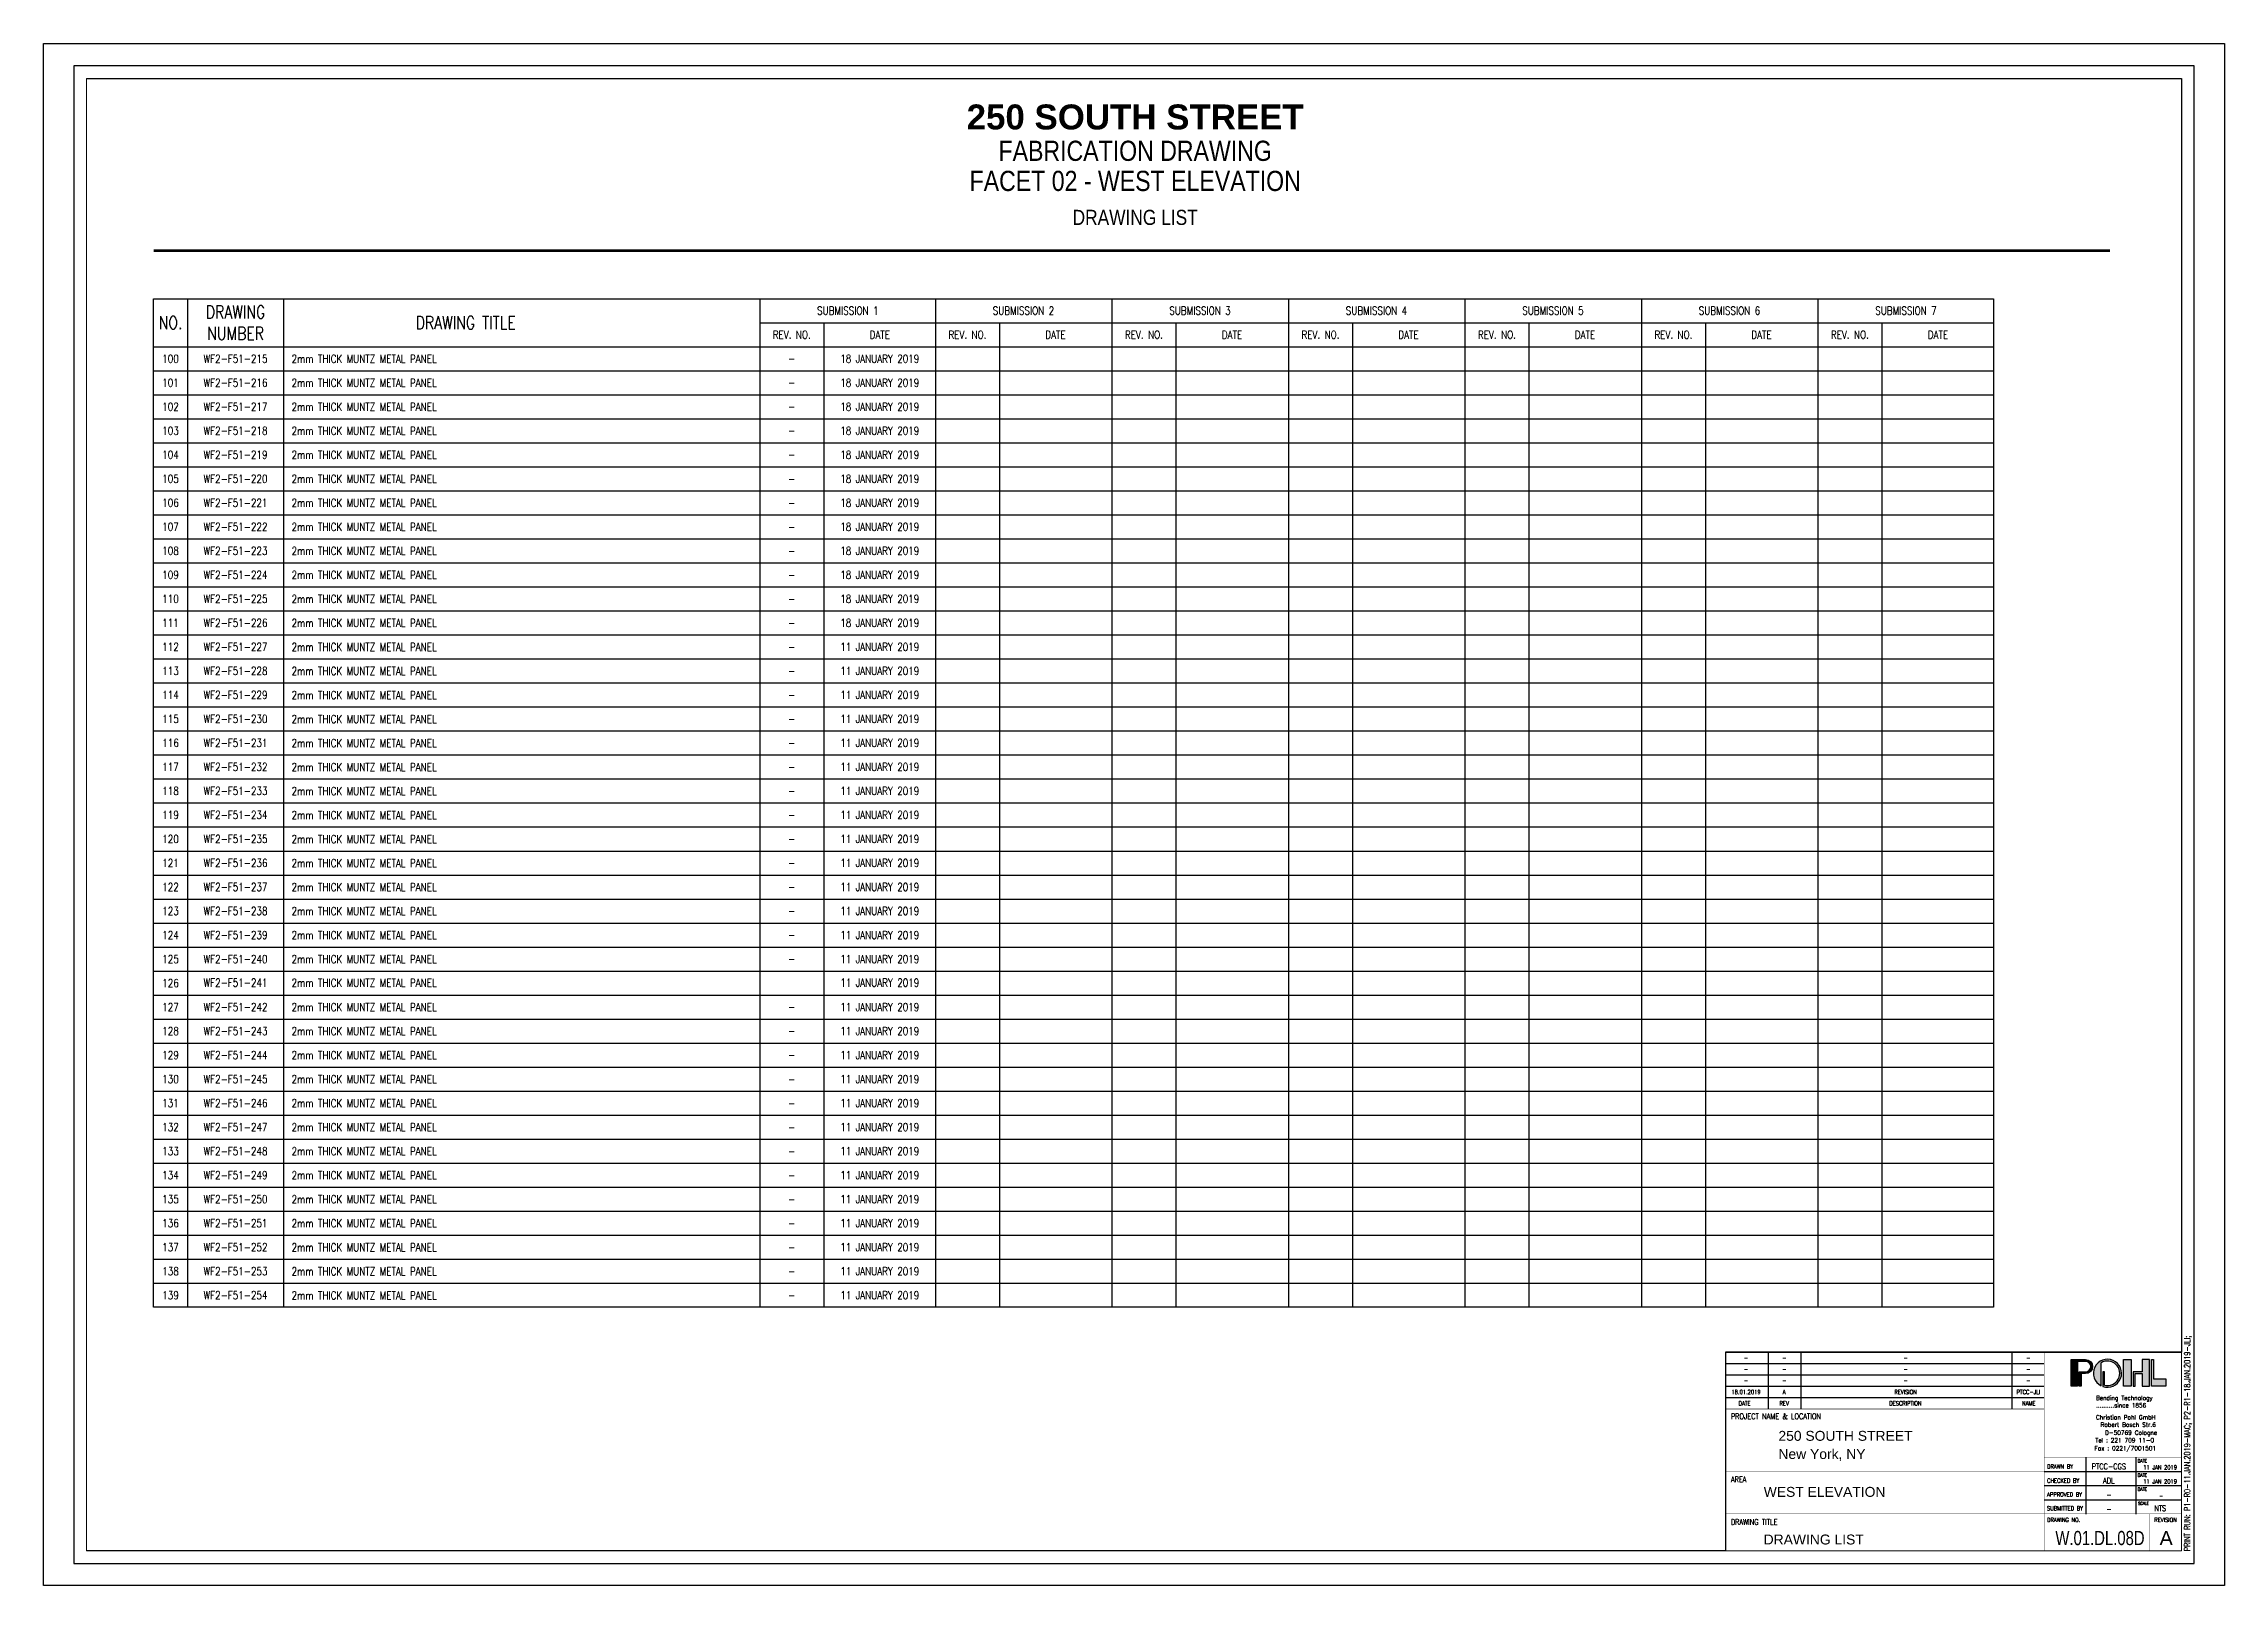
# Paper-space layout 'W.01.DL.08D' of a CAD drawing. Header units: inches. Extents: x -0.5 to 33.6, y -0.3 to 23.7.
# The model-space entities are those that its viewports show. They can reach past a viewport. Long polylines and large blocks are cut down to what shows.
import ezdxf
from ezdxf.enums import TextEntityAlignment as Align

# ---------------------------------------------------------------- set-up
doc = ezdxf.new("R2010")
doc.units = ezdxf.units.IN
doc.header["$MEASUREMENT"] = 0
doc.layers.get('Defpoints').update_dxf_attribs({"color": 250})
for name, color, linetype in [('Z-DIMN-1', 7, 'Continuous'), ('Z-SYMB', 7, 'Continuous'), ('Z-TEXT', 7, 'Continuous')]:
    doc.layers.add(name, color=color, linetype=linetype)
doc.styles.add('Austin', font='romans.shx', dxfattribs={"width": 0.8})
doc.styles.add('AUSTIN_BDR$0$RS8', font='romans.shx', dxfattribs={"width": 0.8})
doc.styles.add('POHL 2', font='arial.ttf')
doc.styles.add('ROMANS', font='romans.shx', dxfattribs={"width": 0.8, "bigfont": 'special.shx'})
doc.styles.get("Standard").update_dxf_attribs({"font": 'ARIALN.TTF'})

# ---------------------------------------------------------------- blocks, each defined once
blk = doc.blocks.new('POHL Germany LOGO A0')
for points in [[(12.4, -6.88), (12.4, -11.97), (13.05, -11.97), (13.05, -7.53), (14.62, -7.53, 1), (14.62, -2.57), (9.53, -2.57), (9.53, -11.97), (11.83, -11.97), (11.83, -3.22), (14.62, -3.22, -1), (14.62, -6.88)], [(21.32, -11.58), (21.32, -6.88), (20.66, -6.88), (20.66, -12.07, 31.872457), (20.09, -11.82), (20.09, -3.73, -1.507879)]]:
    blk.add_hatch(color=150).paths.add_polyline_path(points)
h = blk.add_hatch(color=150)
h.paths.add_polyline_path([(42.92, -11.96), (42.92, -9.34), (38.55, -9.34), (38.55, -2.53), (37.86, -2.53), (37.86, -11.96)])
h.paths.add_polyline_path([(34.62, -7.5), (34.62, -11.99), (37.12, -11.99), (37.12, -2.53), (34.62, -2.53), (34.62, -6.9), (32.12, -6.9), (31.43, -6.9), (31.43, -11.99), (32.12, -11.99), (32.12, -7.5)])
h.paths.add_polyline_path([(30.75, -2.56), (27.99, -2.56), (27.99, -11.99), (30.69, -11.99), (30.75, -11.92)])
at = {"color": 150}
for p, q in [((20.09, -11.82), (20.09, -3.73)), ((21.32, -6.88), (20.66, -6.88)), ((20.66, -6.88), (20.66, -12.07)), ((21.32, -11.58), (21.32, -6.88)), ((30.69, -11.99), (30.75, -11.92))]:
    blk.add_line(p, q, dxfattribs=at)
blk.add_lwpolyline([(12.4, -11.97), (12.4, -6.88), (14.62, -6.88, 1), (14.62, -3.22), (11.83, -3.22), (11.83, -11.97), (9.53, -11.97), (9.53, -2.57), (14.62, -2.57, -1), (14.62, -7.53), (13.05, -7.53), (13.05, -11.97)], format="xyb", close=True, dxfattribs=at)
for points in [[(27.99, -2.56), (30.75, -2.56), (30.75, -11.99), (27.99, -11.99)], [(34.62, -7.5), (34.62, -11.99), (37.12, -11.99), (37.12, -2.53), (34.62, -2.53), (34.62, -6.9), (32.12, -6.9), (31.43, -6.9), (31.43, -11.99), (32.12, -11.99), (32.12, -7.5)], [(42.92, -9.34), (42.92, -11.96), (37.86, -11.96), (37.86, -2.53), (38.55, -2.53), (38.55, -9.34)]]:
    blk.add_lwpolyline(points, close=True, dxfattribs=at)
for centre, radius, start, end in [((22.35, -7.4), 4.96, 250.17273, 242.98446), ((22.36, -7.4), 4.31, 255.97007, 121.76365)]:
    blk.add_arc(centre, radius, start, end, dxfattribs=at)
at = {"style": 'Austin'}
blk.add_text('Bending Technology', height=1.5, dxfattribs=at).set_placement((18.28, -16.84))
at = {"color": 7, "style": 'Austin'}
for s, p in [('Christian Pohl GmbH', (18.28, -23.67)), ('..........since 1856', (18.28, -19.45)), ('Tel : 221 709 11-0', (18.07, -31.77)), ('Robert Bosch Str.6', (19.91, -26.29)), ('D-50769 Cologne', (21.48, -29.11)), ('Fax : 0221/7001501', (17.78, -34.6))]:
    blk.add_text(s, height=1.5, dxfattribs=at).set_placement(p)
blk = doc.blocks.new('Title Block A1 Shop')
at = {"color": 1}
for p, q in [((655.08, 83.75), (836, 83.75)), ((672.06, 83.75), (672.06, 61.25)), ((684.99, 83.75), (684.99, 61.25)), ((768.59, 83.75), (768.59, 61.25)), ((655.08, 65.75), (781.45, 65.75)), ((798.04, 42.13), (798.04, 19.49)), ((817.88, 42.13), (817.88, 19.49))]:
    blk.add_line(p, q, dxfattribs=at)
at = {"color": 14}
for p, q in [((655.08, 79.25), (781.45, 79.25)), ((655.08, 74.75), (781.45, 74.75)), ((655.08, 70.25), (781.45, 70.25)), ((781.45, 36.5), (836, 36.5)), ((781.45, 30.88), (836, 30.88)), ((781.45, 25.25), (836, 25.25))]:
    blk.add_line(p, q, dxfattribs=at)
at = {"color": 8}
blk.add_lwpolyline([(841, 0), (841, 594), (0, 594), (0, 0)], close=True, dxfattribs=at)
at = {"color": 4, "lineweight": 30, "const_width": 0.225}
blk.add_lwpolyline([(836, 5), (836, 589), (5, 589), (5, 5)], close=True, dxfattribs=at)
at = {"color": 4, "const_width": 0.169}
blk.add_lwpolyline([(655.08, 83.75), (836, 83.75), (836, 5), (655.08, 5)], close=True, dxfattribs=at)
for points in [[(781.45, 83.75), (781.45, 5)], [(655.08, 61.25), (781.45, 61.25)], [(655.08, 36.5), (781.45, 36.5)], [(836, 42.13), (781.45, 42.13)], [(655.08, 19.63), (781.45, 19.63)], [(781.45, 19.63), (836, 19.63)], [(823.22, 19.63), (823.22, 5)]]:
    blk.add_lwpolyline(points, dxfattribs=at)
at = {"xscale": 1.125, "yscale": 1.125, "zscale": 1.125}
blk.add_blockref('POHL Germany LOGO A0', (781.45, 83.75), dxfattribs=at)
at = {"color": 8, "style": 'Austin', "width": 0.8}
for p in [(818.55, 39.99), (818.55, 34.36), (818.55, 28.74)]:
    blk.add_text('DATE', height=1.35, dxfattribs=at).set_placement(p)
at = {"color": 7, "style": 'Austin'}
for s, insert, char_height, attachment_point in [('DATE', (665.01, 63.5), 1.688, 6), ('REV', (678.34, 63.5), 1.688, 5), ('DESCRIPTION', (726.41, 63.5), 1.6875, 5), ('NAME', (775.37, 63.5), 1.688, 5)]:
    blk.add_mtext(s, dxfattribs=dict(at, insert=insert, char_height=char_height, attachment_point=attachment_point))
at = {"color": 8}
for s, insert, char_height, attachment_point, style in [('PROJECT NAME & LOCATION', (657.2, 58.34), 2.25, 4, 'Austin'), ('DRAWN BY', (782.61, 38.44), 1.688, 4, 'Austin'), ('AREA', (657.2, 33.32), 2.25, 4, 'Austin'), ('APPROVED BY', (782.61, 27.34), 1.6875, 4, 'Austin'), ('CHECKED BY', (782.61, 32.85), 1.688, 4, 'Austin'), ('DRAWING TITLE', (657.2, 16.43), 2.25, 4, 'Austin'), ('SUBMITTED BY', (782.61, 21.85), 1.6875, 4, 'Austin'), ('\\PDRAWING NO.', (782.61, 18.68), 1.6875, 4, 'AUSTIN_BDR$0$RS8'), ('\\PSCALE', (818.73, 24.8), 1.181, 4, 'Austin'), ('\\PREVISION', (829.61, 18.68), 1.688, 5, 'AUSTIN_BDR$0$RS8')]:
    blk.add_mtext(s, dxfattribs=dict(at, insert=insert, char_height=char_height, attachment_point=attachment_point, style=style))
at = {"color": 8, "style": 'Austin', "width": 0.8}
for tag, height, p in [('DATE_4', 1.69, (663.22, 81.5)), ('NUM_4', 1.69, (678.39, 81.5)), ('DESCRIPTION_4', 1.69, (726.48, 81.5)), ('NAME_4', 1.69, (775.23, 81.5)), ('DATE_3', 1.69, (663.22, 77)), ('DATE_2', 1.69, (663.22, 72.5)), ('NUM_3', 1.69, (678.39, 77)), ('NUM_2', 1.69, (678.39, 72.5)), ('DESCRIPTION_3', 1.69, (726.48, 77)), ('DESCRIPTION_2', 1.69, (726.48, 72.5)), ('NAME_3', 1.69, (775.23, 77)), ('NAME_2', 1.69, (775.23, 72.5)), ('DATE_1', 1.69, (663.22, 68)), ('NUM_1', 1.69, (678.39, 68)), ('DESCRIPTION_1', 1.69, (726.48, 68)), ('NAME_1', 1.69, (775.23, 68)), ('DRAW_BY', 2.25, (807.14, 38.45)), ('DRAW_DATE', 1.69, (827.51, 38.11)), ('CHECK_BY', 2.25, (807.14, 32.83)), ('APP_BY', 2.25, (807.14, 27.2)), ('CHECK_DATE', 1.69, (827.88, 32.48)), ('APP_DATE', 1.69, (827.89, 26.86)), ('SUBMITTED', 2.25, (807.14, 21.58)), ('SCALE', 2.25, (827.51, 21.91))]:
    blk.add_attdef(tag, text='', height=height, dxfattribs=at).set_placement(p, align=Align.MIDDLE_CENTER)
at = {"color": 7, "linetype": 'Continuous', "style": 'POHL 2'}
for tag, p in [('PROJECT_NAME_1', (676.08, 47.44)), ('PROJECT_NAME_2', (676.08, 40.22)), ('AREA', (676.08, 25.23)), ('DRAWING_TITLE', (676.08, 6.34))]:
    blk.add_attdef(tag, text='', height=3.94, dxfattribs=at).set_placement(p, align=Align.BOTTOM_LEFT)
at = {"color": 7, "style": 'POHL 2'}
for tag, p in [('NO.', (785.92, 5.57)), ('REV', (827.26, 5.57))]:
    blk.add_attdef(tag, text='', height=5.63, dxfattribs=at).set_placement(p, align=Align.BOTTOM_LEFT)

msp = doc.modelspace()

# ---------------------------------------------------------------- linework, layer by layer
msp.add_lwpolyline([(-35.54, -387.301, 0.0394, 0.0394, 0), (-4.989, -387.301, 0, 0, 0)], format="xyseb")
for points in [[(-35.54, -389.176), (-6.805, -389.176)], [(-35.54, -389.551), (-6.805, -389.551)], [(-35.54, -389.926), (-6.805, -389.926)], [(-35.54, -390.301), (-6.805, -390.301)], [(-35.54, -390.676), (-6.805, -390.676)], [(-35.54, -391.051), (-6.805, -391.051)], [(-35.54, -391.426), (-6.805, -391.426)], [(-35.54, -391.801), (-6.805, -391.801)], [(-35.54, -392.176), (-6.805, -392.176)], [(-35.54, -392.551), (-6.805, -392.551)], [(-35.54, -392.926), (-6.805, -392.926)], [(-35.54, -393.301), (-6.805, -393.301)], [(-35.54, -393.676), (-6.805, -393.676)], [(-35.54, -394.051), (-6.805, -394.051)], [(-35.54, -394.426), (-6.805, -394.426)], [(-35.54, -394.801), (-6.805, -394.801)], [(-35.54, -395.176), (-6.805, -395.176)], [(-35.54, -395.551), (-6.805, -395.551)], [(-35.54, -395.926), (-6.805, -395.926)], [(-35.54, -396.301), (-6.805, -396.301)], [(-35.54, -396.676), (-6.805, -396.676)], [(-35.54, -397.051), (-6.805, -397.051)], [(-35.54, -397.426), (-6.805, -397.426)], [(-35.54, -397.801), (-6.805, -397.801)], [(-35.54, -398.176), (-6.805, -398.176)], [(-35.54, -398.551), (-6.805, -398.551)], [(-35.54, -398.926), (-6.805, -398.926)], [(-35.54, -399.301), (-6.805, -399.301)], [(-35.54, -399.676), (-6.805, -399.676)], [(-35.54, -400.051), (-6.805, -400.051)], [(-35.54, -400.426), (-6.805, -400.426)], [(-35.54, -400.801), (-6.805, -400.801)], [(-35.54, -401.176), (-6.805, -401.176)], [(-35.54, -401.551), (-6.805, -401.551)], [(-35.54, -401.926), (-6.805, -401.926)], [(-35.54, -402.301), (-6.805, -402.301)], [(-35.54, -402.676), (-6.805, -402.676)], [(-35.54, -403.051), (-6.805, -403.051)], [(-35.54, -403.426), (-6.805, -403.426)]]:
    msp.add_lwpolyline(points)
at = {"layer": 'Defpoints'}
msp.add_lwpolyline([(-36.586, -384.612), (-3.869, -384.612), (-3.869, -404.504), (-10.992, -404.504), (-10.992, -407.604), (-36.586, -407.604)], close=True, dxfattribs=at)
at = {"layer": 'Z-SYMB', "color": 5}
msp.add_lwpolyline([(-35.54, -388.051), (-6.805, -388.051), (-6.805, -403.801), (-35.54, -403.801)], close=True, dxfattribs=at)
at = {"layer": 'Z-SYMB', "color": 1}
for points in [[(-35.009, -388.051), (-35.009, -403.801)], [(-33.509, -388.051), (-33.509, -403.801)]]:
    msp.add_lwpolyline(points, dxfattribs=at)
at = {"layer": 'Z-SYMB', "color": 5}
for points in [[(-26.073, -388.051), (-26.073, -403.801)], [(-23.33, -388.051), (-23.33, -403.801)], [(-20.573, -388.051), (-20.573, -403.801)], [(-17.817, -388.051), (-17.817, -403.801)], [(-15.061, -388.051), (-15.061, -403.801)], [(-12.305, -388.051), (-12.305, -403.801)], [(-9.549, -388.051), (-9.549, -403.801)], [(-35.54, -388.801), (-6.805, -388.801)]]:
    msp.add_lwpolyline(points, dxfattribs=at)
at = {"layer": 'Z-SYMB', "color": 2}
for points in [[(-26.073, -388.426), (-6.805, -388.426)], [(-25.073, -388.426), (-25.073, -403.801)], [(-22.33, -388.426), (-22.33, -403.801)], [(-19.573, -388.426), (-19.573, -403.801)], [(-16.817, -388.426), (-16.817, -403.801)], [(-14.061, -388.426), (-14.061, -403.801)], [(-11.305, -388.426), (-11.305, -403.801)], [(-8.549, -388.426), (-8.549, -403.801)]]:
    msp.add_lwpolyline(points, dxfattribs=at)

# ---------------------------------------------------------------- texts
at = {"insert": (-20.21, -385.018), "char_height": 0.38976, "width": 18.05801, "attachment_point": 2}
msp.add_mtext('{\\fArial Greek|b1|i0|c0|p34;250 SOUTH STREET}', dxfattribs=at)
at = {"attachment_point": 2}
for s, insert, char_height in [('FABRICATION DRAWING', (-20.21, -385.584), 0.31496), ('FACET 02 - WEST ELEVATION', (-20.21, -386.054), 0.31496), ('DRAWING LIST', (-20.21, -386.663), 0.23622)]:
    msp.add_mtext(s, dxfattribs=dict(at, insert=insert, char_height=char_height))
at = {"layer": 'Z-TEXT', "color": 1, "style": 'ROMANS', "width": 0.8}
for p in [(-33.384, -388.99), (-33.384, -389.365), (-33.384, -389.74), (-33.384, -390.115), (-33.384, -390.49), (-33.384, -390.865), (-33.384, -391.24), (-33.384, -391.615), (-33.384, -391.99), (-33.384, -392.365), (-33.384, -392.74), (-33.384, -393.115)]:
    msp.add_text('2mm THICK MUNTZ METAL PANEL', height=0.12538, dxfattribs=at).set_placement(p, align=Align.MIDDLE_LEFT)
at = {"layer": 'Z-TEXT', "style": 'ROMANS', "width": 0.8}
for p in [(-33.384, -393.49), (-33.384, -393.865), (-33.384, -394.24), (-33.384, -394.615), (-33.384, -394.99), (-33.384, -395.365), (-33.384, -395.74), (-33.384, -396.115), (-33.384, -396.49), (-33.384, -396.865), (-33.384, -397.24), (-33.384, -397.615), (-33.384, -397.99), (-33.384, -398.365), (-33.384, -398.734), (-33.384, -399.115), (-33.384, -399.49), (-33.384, -399.865), (-33.384, -400.24), (-33.384, -400.615), (-33.384, -400.99), (-33.384, -401.365), (-33.384, -401.74), (-33.384, -402.115), (-33.384, -402.49), (-33.384, -402.865), (-33.384, -403.24), (-33.384, -403.615)]:
    msp.add_text('2mm THICK MUNTZ METAL PANEL', height=0.12538, dxfattribs=at).set_placement(p, align=Align.MIDDLE_LEFT)
at = {"layer": 'Z-TEXT', "color": 2, "char_height": 0.2006, "attachment_point": 5, "style": 'ROMANS'}
for s, insert in [('DRAWING \\PNUMBER', (-34.259, -388.426)), ('NO.', (-35.274, -388.426)), ('DRAWING TITLE', (-30.666, -388.426))]:
    msp.add_mtext(s, dxfattribs=dict(at, insert=insert))
at = {"layer": 'Z-TEXT', "attachment_point": 5, "style": 'ROMANS'}
for s, insert, char_height in [('SUBMISSION 1', (-24.698, -388.238), 0.12538), ('SUBMISSION 2', (-21.955, -388.238), 0.12538), ('SUBMISSION 3', (-19.198, -388.238), 0.12538), ('SUBMISSION 4', (-16.442, -388.238), 0.12538), ('SUBMISSION 5', (-13.686, -388.238), 0.12538), ('SUBMISSION 6', (-10.93, -388.238), 0.12538), ('SUBMISSION 7', (-8.174, -388.238), 0.12538), ('REV. NO.', (-25.573, -388.613), 0.1254), ('DATE', (-24.198, -388.613), 0.1254), ('REV. NO.', (-22.83, -388.613), 0.1254), ('DATE', (-21.455, -388.613), 0.1254), ('REV. NO.', (-20.073, -388.613), 0.1254), ('DATE', (-18.698, -388.613), 0.1254), ('REV. NO.', (-17.317, -388.613), 0.1254), ('DATE', (-15.942, -388.613), 0.1254), ('REV. NO.', (-14.561, -388.613), 0.1254), ('DATE', (-13.186, -388.613), 0.1254), ('REV. NO.', (-11.805, -388.613), 0.1254), ('DATE', (-10.43, -388.613), 0.1254), ('REV. NO.', (-9.049, -388.613), 0.1254), ('DATE', (-7.674, -388.613), 0.1254), ('112', (-35.274, -393.488), 0.1254), ('WF2-F51-227', (-34.259, -393.488), 0.12538), ('-', (-25.573, -393.488), 0.125), ('11 JANUARY 2019', (-24.198, -393.488), 0.12538), ('113', (-35.274, -393.863), 0.1254), ('WF2-F51-228', (-34.259, -393.863), 0.12538), ('-', (-25.573, -393.863), 0.125), ('11 JANUARY 2019', (-24.198, -393.863), 0.12538), ('114', (-35.274, -394.238), 0.1254), ('WF2-F51-229', (-34.259, -394.238), 0.12538), ('-', (-25.573, -394.238), 0.125), ('11 JANUARY 2019', (-24.198, -394.238), 0.12538), ('115', (-35.274, -394.613), 0.1254), ('WF2-F51-230', (-34.259, -394.613), 0.12538), ('-', (-25.573, -394.613), 0.125), ('11 JANUARY 2019', (-24.198, -394.613), 0.12538), ('116', (-35.274, -394.988), 0.1254), ('WF2-F51-231', (-34.259, -394.988), 0.12538), ('-', (-25.573, -394.988), 0.125), ('11 JANUARY 2019', (-24.198, -394.988), 0.12538), ('117', (-35.274, -395.363), 0.1254), ('WF2-F51-232', (-34.259, -395.363), 0.12538), ('-', (-25.573, -395.363), 0.125), ('11 JANUARY 2019', (-24.198, -395.363), 0.12538), ('118', (-35.274, -395.738), 0.1254), ('WF2-F51-233', (-34.259, -395.738), 0.12538), ('11 JANUARY 2019', (-24.198, -395.738), 0.12538), ('119', (-35.274, -396.113), 0.1254), ('WF2-F51-234', (-34.259, -396.113), 0.12538), ('-', (-25.573, -395.738), 0.125), ('11 JANUARY 2019', (-24.198, -396.113), 0.12538), ('-', (-25.573, -396.113), 0.125), ('120', (-35.274, -396.488), 0.1254), ('WF2-F51-235', (-34.259, -396.488), 0.12538), ('-', (-25.573, -396.488), 0.125), ('11 JANUARY 2019', (-24.198, -396.488), 0.12538), ('121', (-35.274, -396.863), 0.1254), ('WF2-F51-236', (-34.259, -396.863), 0.12538), ('-', (-25.573, -396.863), 0.125), ('11 JANUARY 2019', (-24.198, -396.863), 0.12538), ('122', (-35.274, -397.238), 0.1254), ('WF2-F51-237', (-34.259, -397.238), 0.12538), ('-', (-25.573, -397.238), 0.125), ('11 JANUARY 2019', (-24.198, -397.238), 0.12538), ('123', (-35.274, -397.613), 0.1254), ('WF2-F51-238', (-34.259, -397.613), 0.12538), ('-', (-25.573, -397.613), 0.125), ('11 JANUARY 2019', (-24.198, -397.613), 0.12538), ('124', (-35.274, -397.988), 0.1254), ('WF2-F51-239', (-34.259, -397.988), 0.12538), ('-', (-25.573, -397.988), 0.125), ('11 JANUARY 2019', (-24.198, -397.988), 0.12538), ('125', (-35.274, -398.363), 0.1254), ('WF2-F51-240', (-34.259, -398.363), 0.12538), ('-', (-25.573, -398.363), 0.125), ('-', (-25.573, -398.363), 0.125), ('11 JANUARY 2019', (-24.198, -398.363), 0.12538), ('126', (-35.274, -398.738), 0.1254), ('WF2-F51-241', (-34.259, -398.732), 0.12538), ('11 JANUARY 2019', (-24.198, -398.732), 0.12538), ('127', (-35.274, -399.113), 0.1254), ('WF2-F51-242', (-34.259, -399.113), 0.12538), ('-', (-25.573, -399.113), 0.125), ('11 JANUARY 2019', (-24.198, -399.113), 0.12538), ('128', (-35.274, -399.488), 0.1254), ('WF2-F51-243', (-34.259, -399.488), 0.12538), ('11 JANUARY 2019', (-24.198, -399.488), 0.12538), ('129', (-35.274, -399.863), 0.1254), ('WF2-F51-244', (-34.259, -399.863), 0.12538), ('-', (-25.573, -399.488), 0.125), ('11 JANUARY 2019', (-24.198, -399.863), 0.12538), ('-', (-25.573, -399.863), 0.125), ('130', (-35.274, -400.238), 0.1254), ('WF2-F51-245', (-34.259, -400.238), 0.12538), ('-', (-25.573, -400.238), 0.125), ('11 JANUARY 2019', (-24.198, -400.238), 0.12538), ('131', (-35.274, -400.613), 0.1254), ('WF2-F51-246', (-34.259, -400.613), 0.12538), ('-', (-25.573, -400.613), 0.125), ('11 JANUARY 2019', (-24.198, -400.613), 0.12538), ('132', (-35.274, -400.988), 0.1254), ('WF2-F51-247', (-34.259, -400.988), 0.12538), ('-', (-25.573, -400.988), 0.125), ('11 JANUARY 2019', (-24.198, -400.988), 0.12538), ('133', (-35.274, -401.363), 0.1254), ('WF2-F51-248', (-34.259, -401.363), 0.12538), ('-', (-25.573, -401.363), 0.125), ('11 JANUARY 2019', (-24.198, -401.363), 0.12538), ('134', (-35.274, -401.738), 0.1254), ('WF2-F51-249', (-34.259, -401.738), 0.12538), ('-', (-25.573, -401.738), 0.125), ('11 JANUARY 2019', (-24.198, -401.738), 0.12538), ('135', (-35.274, -402.113), 0.1254), ('WF2-F51-250', (-34.259, -402.113), 0.12538), ('-', (-25.573, -402.113), 0.125), ('11 JANUARY 2019', (-24.198, -402.113), 0.12538), ('136', (-35.274, -402.488), 0.1254), ('WF2-F51-251', (-34.259, -402.488), 0.12538), ('-', (-25.573, -402.488), 0.125), ('11 JANUARY 2019', (-24.198, -402.488), 0.12538), ('137', (-35.274, -402.863), 0.1254), ('WF2-F51-252', (-34.259, -402.863), 0.12538), ('11 JANUARY 2019', (-24.198, -402.863), 0.12538), ('138', (-35.274, -403.238), 0.1254), ('WF2-F51-253', (-34.259, -403.238), 0.12538), ('-', (-25.573, -402.863), 0.125), ('11 JANUARY 2019', (-24.198, -403.238), 0.12538), ('139', (-35.274, -403.613), 0.1254), ('WF2-F51-254', (-34.259, -403.613), 0.12538), ('-', (-25.573, -403.238), 0.125), ('11 JANUARY 2019', (-24.198, -403.613), 0.12538), ('-', (-25.573, -403.613), 0.125)]:
    msp.add_mtext(s, dxfattribs=dict(at, insert=insert, char_height=char_height))
at = {"layer": 'Z-TEXT', "color": 1, "attachment_point": 5, "style": 'ROMANS'}
for s, insert, char_height in [('100', (-35.274, -388.988), 0.1254), ('WF2-F51-215', (-34.259, -388.988), 0.12538), ('-', (-25.573, -388.988), 0.125), ('18 JANUARY 2019', (-24.198, -388.988), 0.12538), ('101', (-35.274, -389.363), 0.1254), ('WF2-F51-216', (-34.259, -389.363), 0.12538), ('-', (-25.573, -389.363), 0.125), ('18 JANUARY 2019', (-24.198, -389.363), 0.12538), ('102', (-35.274, -389.738), 0.1254), ('WF2-F51-217', (-34.259, -389.738), 0.12538), ('-', (-25.573, -389.738), 0.125), ('18 JANUARY 2019', (-24.198, -389.738), 0.12538), ('103', (-35.274, -390.113), 0.1254), ('WF2-F51-218', (-34.259, -390.113), 0.12538), ('-', (-25.573, -390.113), 0.125), ('18 JANUARY 2019', (-24.198, -390.113), 0.12538), ('104', (-35.274, -390.488), 0.1254), ('WF2-F51-219', (-34.259, -390.488), 0.12538), ('-', (-25.573, -390.488), 0.125), ('18 JANUARY 2019', (-24.198, -390.488), 0.12538), ('105', (-35.274, -390.863), 0.1254), ('WF2-F51-220', (-34.259, -390.863), 0.12538), ('-', (-25.573, -390.863), 0.125), ('18 JANUARY 2019', (-24.198, -390.863), 0.12538), ('106', (-35.274, -391.238), 0.1254), ('WF2-F51-221', (-34.259, -391.238), 0.12538), ('-', (-25.573, -391.238), 0.125), ('18 JANUARY 2019', (-24.198, -391.238), 0.12538), ('107', (-35.274, -391.613), 0.1254), ('WF2-F51-222', (-34.259, -391.613), 0.12538), ('-', (-25.573, -391.613), 0.125), ('18 JANUARY 2019', (-24.198, -391.613), 0.12538), ('108', (-35.274, -391.988), 0.1254), ('WF2-F51-223', (-34.259, -391.988), 0.12538), ('18 JANUARY 2019', (-24.198, -391.988), 0.12538), ('109', (-35.274, -392.363), 0.1254), ('WF2-F51-224', (-34.259, -392.363), 0.12538), ('-', (-25.573, -391.988), 0.125), ('18 JANUARY 2019', (-24.198, -392.363), 0.12538), ('-', (-25.573, -392.363), 0.125), ('110', (-35.274, -392.738), 0.1254), ('WF2-F51-225', (-34.259, -392.738), 0.12538), ('-', (-25.573, -392.738), 0.125), ('18 JANUARY 2019', (-24.198, -392.738), 0.12538), ('111', (-35.274, -393.113), 0.1254), ('WF2-F51-226', (-34.259, -393.113), 0.12538), ('-', (-25.573, -393.113), 0.125), ('18 JANUARY 2019', (-24.198, -393.113), 0.12538)]:
    msp.add_mtext(s, dxfattribs=dict(at, insert=insert, char_height=char_height))

psp = doc.layouts.new('W.01.DL.08D')

# ---------------------------------------------------------------- linework, layer by layer
at = {"layer": 'Defpoints'}
psp.add_lwpolyline([(-0.474, 23.734), (33.581, 23.734), (33.581, -0.343), (-0.474, -0.343)], close=True, dxfattribs=at)

# ---------------------------------------------------------------- block references
at = {"layer": 'Z-DIMN-1'}
ref = psp.add_blockref('Title Block A1 Shop', (0, 0), dxfattribs=dict(at, xscale=0.03937007874016001, yscale=0.03937007874016001, zscale=0.03937007874016001))
ref.add_attrib('DRAWING_TITLE', 'DRAWING LIST', dxfattribs={"layer": '0', "color": 7, "linetype": 'Continuous', "height": 0.15502, "style": 'POHL 2'}).set_placement((26.386, 0.249), align=Align.BOTTOM_LEFT)
ref.add_attrib('PROJECT_NAME_2', 'New York, NY', dxfattribs={"layer": '0', "color": 7, "linetype": 'Continuous', "height": 0.15502, "style": 'POHL 2'}).set_placement((26.617, 1.584), align=Align.BOTTOM_LEFT)
ref.add_attrib('SUBMITTED', '-', dxfattribs={"layer": '0', "color": 8, "height": 0.0886, "style": 'Austin', "width": 0.8}).set_placement((31.777, 0.85), align=Align.MIDDLE_CENTER)
ref.add_attrib('APP_DATE', '-', dxfattribs={"layer": '0', "color": 8, "height": 0.0664, "style": 'Austin', "width": 0.8}).set_placement((32.594, 1.057), align=Align.MIDDLE_CENTER)
ref.add_attrib('CHECK_DATE', '11 JAN 2019', dxfattribs={"layer": '0', "color": 8, "height": 0.06644, "style": 'Austin', "width": 0.8}).set_placement((32.578, 1.279), align=Align.MIDDLE_CENTER)
ref.add_attrib('DATE_4', '-', dxfattribs={"layer": '0', "color": 8, "height": 0.0664, "style": 'Austin', "width": 0.8}).set_placement((26.111, 3.209), align=Align.MIDDLE_CENTER)
ref.add_attrib('NUM_4', '-', dxfattribs={"layer": '0', "color": 8, "height": 0.0664, "style": 'Austin', "width": 0.8}).set_placement((26.708, 3.209), align=Align.MIDDLE_CENTER)
ref.add_attrib('DESCRIPTION_4', '-', dxfattribs={"layer": '0', "color": 8, "height": 0.0664, "style": 'Austin', "width": 0.8}).set_placement((28.602, 3.209), align=Align.MIDDLE_CENTER)
ref.add_attrib('NAME_4', '-', dxfattribs={"layer": '0', "color": 8, "height": 0.0664, "style": 'Austin', "width": 0.8}).set_placement((30.521, 3.209), align=Align.MIDDLE_CENTER)
ref.add_attrib('DATE_3', '-', dxfattribs={"layer": '0', "color": 8, "height": 0.0664, "style": 'Austin', "width": 0.8}).set_placement((26.111, 3.031), align=Align.MIDDLE_CENTER)
ref.add_attrib('NUM_3', '-', dxfattribs={"layer": '0', "color": 8, "height": 0.0664, "style": 'Austin', "width": 0.8}).set_placement((26.708, 3.031), align=Align.MIDDLE_CENTER)
ref.add_attrib('DESCRIPTION_3', '-', dxfattribs={"layer": '0', "color": 8, "height": 0.0664, "style": 'Austin', "width": 0.8}).set_placement((28.602, 3.031), align=Align.MIDDLE_CENTER)
ref.add_attrib('NAME_3', '-', dxfattribs={"layer": '0', "color": 8, "height": 0.0664, "style": 'Austin', "width": 0.8}).set_placement((30.521, 3.031), align=Align.MIDDLE_CENTER)
ref.add_attrib('DATE_2', '-', dxfattribs={"layer": '0', "color": 8, "height": 0.0664, "style": 'Austin', "width": 0.8}).set_placement((26.111, 2.854), align=Align.MIDDLE_CENTER)
ref.add_attrib('NUM_2', '-', dxfattribs={"layer": '0', "color": 8, "height": 0.0664, "style": 'Austin', "width": 0.8}).set_placement((26.708, 2.854), align=Align.MIDDLE_CENTER)
ref.add_attrib('DESCRIPTION_2', '-', dxfattribs={"layer": '0', "color": 8, "height": 0.0664, "style": 'Austin', "width": 0.8}).set_placement((28.602, 2.854), align=Align.MIDDLE_CENTER)
ref.add_attrib('NAME_2', '-', dxfattribs={"layer": '0', "color": 8, "height": 0.0664, "style": 'Austin', "width": 0.8}).set_placement((30.521, 2.854), align=Align.MIDDLE_CENTER)
ref.add_attrib('DATE_1', '18.01.2019', dxfattribs={"layer": '0', "color": 8, "height": 0.0664, "style": 'Austin', "width": 0.8}).set_placement((26.111, 2.677), align=Align.MIDDLE_CENTER)
ref.add_attrib('NUM_1', 'A', dxfattribs={"layer": '0', "color": 8, "height": 0.0664, "style": 'Austin', "width": 0.8}).set_placement((26.708, 2.677), align=Align.MIDDLE_CENTER)
ref.add_attrib('DESCRIPTION_1', 'REVISION', dxfattribs={"layer": '0', "color": 8, "height": 0.0664, "style": 'Austin', "width": 0.8}).set_placement((28.602, 2.677), align=Align.MIDDLE_CENTER)
ref.add_attrib('NAME_1', 'PTCC-JLI', dxfattribs={"layer": '0', "color": 8, "height": 0.0664, "style": 'Austin', "width": 0.8}).set_placement((30.521, 2.677), align=Align.MIDDLE_CENTER)
ref.add_attrib('PROJECT_NAME_1', '250 SOUTH STREET', dxfattribs={"layer": '0', "color": 7, "linetype": 'Continuous', "height": 0.15502, "style": 'POHL 2'}).set_placement((26.617, 1.868), align=Align.BOTTOM_LEFT)
ref.add_attrib('AREA', 'WEST ELEVATION', dxfattribs={"layer": '0', "color": 7, "linetype": 'Continuous', "height": 0.15502, "style": 'POHL 2'}).set_placement((26.387, 0.993), align=Align.BOTTOM_LEFT)
ref.add_attrib('NO.', 'W.01.DL.08D', dxfattribs={"layer": '0', "color": 7, "height": 0.22146, "style": 'POHL 2', "width": 0.75}).set_placement((30.942, 0.219), align=Align.BOTTOM_LEFT)
ref.add_attrib('REV', 'A', dxfattribs={"layer": '0', "color": 7, "height": 0.221, "style": 'POHL 2'}).set_placement((32.569, 0.219), align=Align.BOTTOM_LEFT)
ref.add_attrib('DRAW_BY', 'PTCC-CGS', dxfattribs={"layer": '0', "color": 8, "height": 0.0886, "style": 'Austin', "width": 0.8}).set_placement((31.777, 1.514), align=Align.MIDDLE_CENTER)
ref.add_attrib('CHECK_BY', 'ADL', dxfattribs={"layer": '0', "color": 8, "height": 0.0886, "style": 'Austin', "width": 0.8}).set_placement((31.777, 1.292), align=Align.MIDDLE_CENTER)
ref.add_attrib('APP_BY', '-', dxfattribs={"layer": '0', "color": 8, "height": 0.0886, "style": 'Austin', "width": 0.8}).set_placement((31.777, 1.071), align=Align.MIDDLE_CENTER)
ref.add_attrib('DRAW_DATE', '11 JAN 2019', dxfattribs={"layer": '0', "color": 8, "height": 0.06644, "style": 'Austin', "width": 0.8}).set_placement((32.578, 1.5), align=Align.MIDDLE_CENTER)
ref.add_attrib('SCALE', 'NTS', dxfattribs={"layer": '0', "color": 8, "height": 0.0886, "style": 'Austin', "width": 0.666667}).set_placement((32.579, 0.862), align=Align.MIDDLE_CENTER)

# ---------------------------------------------------------------- texts
at = {"layer": 'Z-TEXT', "insert": (33.014, 0.19), "char_height": 0.09375, "attachment_point": 4, "rotation": 90, "style": 'ROMANS'}
psp.add_mtext('PRINT RUN: P1-R0-11.JAN.2019-MAC; P2-R1-18.JAN.2019-JLI;', dxfattribs=at)

# ---------------------------------------------------------------- viewports
at = {"layer": 'Defpoints'}
psp.add_viewport(center=(16.555, 11.693), size=(32.717, 22.99213), view_center_point=(-20.227, -396.108), view_height=22.99213, dxfattribs=at)

doc.saveas('drawing.dxf')
